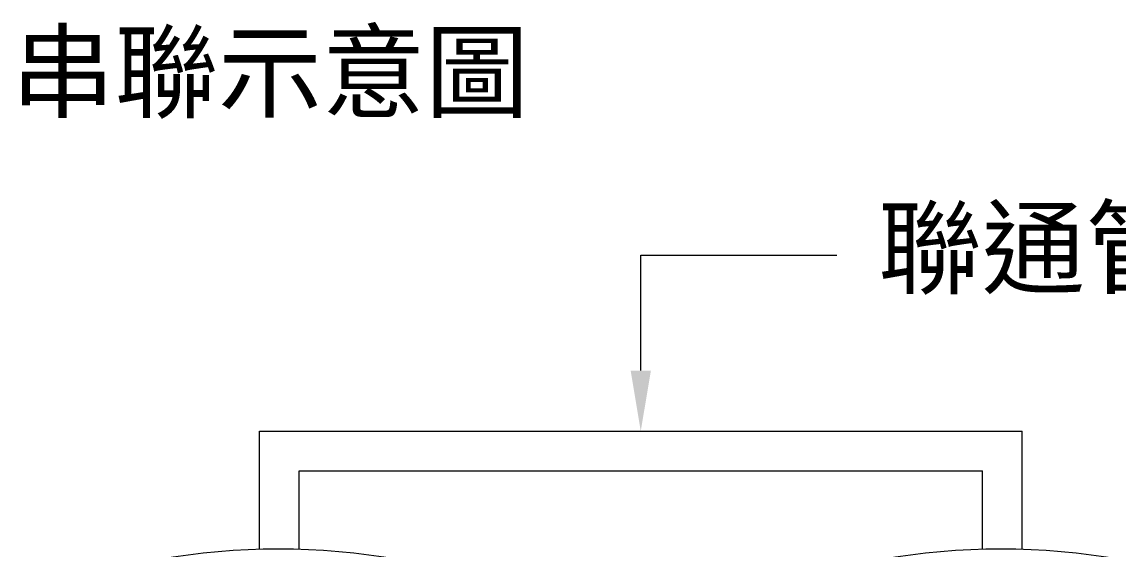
# Model space of a CAD drawing. Header units: millimetres. Extents: x 4664 to 8864, y -38 to 2932.
# Drawn here: x 7992.3 to 8281, y 1904 to 2042.9 of the extents above; entities that cross this region are included whole.
import ezdxf

# ---------------------------------------------------------------- set-up
doc = ezdxf.new("R2010")
doc.units = ezdxf.units.MM
doc.styles.add('微軟正黑體-20', font='Microsoft JhengHei.ttf', dxfattribs={"height": 20})

msp = doc.modelspace()

# ---------------------------------------------------------------- linework, layer by layer
at = {"lineweight": 5}
for p, q in [((8155.25, 1981.45), (8206.89, 1981.45)), ((8155.25, 1951.01), (8155.25, 1981.45)), ((8054.83, 1903.98), (8054.83, 1935.03)), ((8054.83, 1935.03), (8255.67, 1935.03)), ((8255.67, 1903.98), (8255.67, 1935.03)), ((8065.28, 1903.98), (8065.28, 1924.58)), ((8065.28, 1924.58), (8245.23, 1924.58)), ((8245.23, 1903.98), (8245.23, 1924.58))]:
    msp.add_line(p, q, dxfattribs=at)
for centre in [(8059.81, 1721.2), (8250.1, 1721.2)]:
    msp.add_arc(centre, 182.77, 69.9684, 110.0316, dxfattribs=at)
msp.add_solid([(8152.59, 1951.01), (8155.25, 1935.03), (8157.92, 1951.01)], dxfattribs=at)

# ---------------------------------------------------------------- texts
at = {"lineweight": 5, "char_height": 20, "attachment_point": 4, "style": '微軟正黑體-20'}
for s, insert, width in [('串聯示意圖', (7989.39, 2028.54), 129.69), ('聯通管', (8217.77, 1982.17), 77.8888)]:
    msp.add_mtext(s, dxfattribs=dict(at, insert=insert, width=width))

doc.saveas('drawing.dxf')
